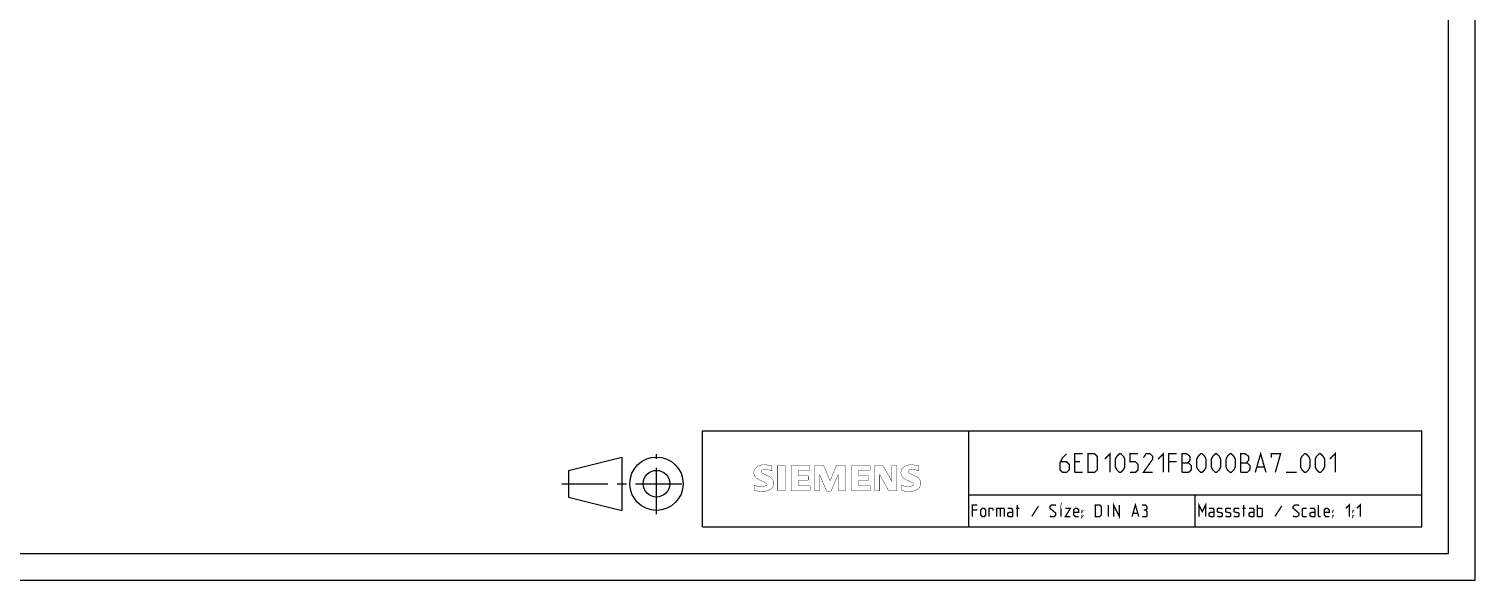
# Model space of a CAD drawing. Extents: x 0 to 420, y 0 to 297.
# Drawn here: x 148.6 to 420, y 0 to 103.4 of the extents above; entities that cross this region are included whole.
import ezdxf

# ---------------------------------------------------------------- set-up
doc = ezdxf.new("R2010")
doc.units = 0
doc.header["$LTSCALE"] = 23.1
doc.linetypes.add('CENTER', pattern=[0.6, 0.375, -0.075, 0.075, -0.075])
doc.layers.get('0').update_dxf_attribs({"linetype": 'CONTINUOUS'})
doc.layers.add('90000_FRAME', color=7, linetype='CONTINUOUS')

msp = doc.modelspace()

# ---------------------------------------------------------------- linework, layer by layer
at = {"color": 7, "linetype": 'CONTINUOUS'}
for p, q in [((420, 0), (420, 297)), ((0, 0), (420, 0))]:
    msp.add_line(p, q, dxfattribs=at)
at = {"layer": '90000_FRAME', "color": 7, "linetype": 'CONTINUOUS'}
for p, q in [((420, 0), (420, 297)), ((415, 5), (415, 292)), ((275, 28), (410, 28)), ((275, 10), (275, 28)), ((325, 10), (325, 28)), ((410, 10), (410, 28)), ((249.87, 20.58), (259.87, 23.08)), ((259.87, 23.08), (259.87, 13.08)), ((249.87, 20.58), (249.87, 15.58)), ((249.87, 15.58), (259.87, 13.08)), ((325, 16), (410, 16)), ((367.5, 10), (367.5, 16)), ((275, 10), (410, 10)), ((5, 5), (415, 5)), ((0, 0), (420, 0))]:
    msp.add_line(p, q, dxfattribs=at)
at = {"layer": '90000_FRAME', "color": 7, "linetype": 'CENTER'}
for p, q in [((266.37, 12.36), (266.37, 23.64)), ((248.59, 18.08), (272.19, 18.08))]:
    msp.add_line(p, q, dxfattribs=at)
at = {"layer": '90000_FRAME', "color": 7, "linetype": 'CONTINUOUS'}
for points, const_width in [([(343.34, 23.7), (342.59, 22.95), (342.09, 21.95), (342.09, 20.7), (342.59, 20.2), (343.34, 20.2), (343.84, 20.7), (343.84, 21.7), (343.34, 22.2), (342.25, 22.2)], 0.25), ([(344.84, 20.2), (344.84, 23.7), (346.34, 23.7)], 0.25), ([(345.84, 22.2), (344.84, 22.2)], 0.25), ([(347.34, 20.2), (347.34, 23.7), (348.59, 23.7), (349.09, 23.2), (349.09, 20.7), (348.59, 20.2), (347.34, 20.2)], 0.25), ([(350.5, 22.7), (351.51, 23.7), (351.51, 20.2)], 0.25), ([(352.5, 21.2), (352.5, 22.7), (352.75, 23.2), (353.25, 23.7), (353.51, 23.7), (354, 23.2), (354.26, 22.7), (354.26, 21.2), (354, 20.7), (353.51, 20.2), (353.25, 20.2), (352.75, 20.7), (352.5, 21.2)], 0.25), ([(355.25, 20.2), (356.26, 20.2), (356.76, 20.7), (356.76, 21.7), (356.26, 22.2), (355.25, 22.2), (355.25, 23.7), (356.76, 23.7)], 0.25), ([(359.51, 20.2), (357.75, 20.2), (359.51, 22.7), (359.51, 23.2), (359, 23.7), (358.26, 23.7), (357.75, 22.95)], 0.25), ([(360.5, 22.7), (361.51, 23.7), (361.51, 20.2)], 0.25), ([(362.5, 20.2), (362.5, 23.7), (364.01, 23.7)], 0.25), ([(364.01, 22.2), (362.5, 22.2)], 0.25), ([(365, 20.2), (365, 23.7), (365.75, 23.7), (366.01, 23.61), (366.5, 23.2), (366.5, 22.45), (366.01, 21.95)], 0.25), ([(365, 21.95), (366.25, 21.95), (366.76, 21.45), (366.76, 20.7), (366.25, 20.2), (365, 20.2)], 0.25), ([(367.75, 21.2), (367.75, 22.7), (368.01, 23.2), (368.5, 23.7), (368.76, 23.7), (369.26, 23.2), (369.5, 22.7), (369.5, 21.2), (369.26, 20.7), (368.76, 20.2), (368.5, 20.2), (368.01, 20.7), (367.75, 21.2)], 0.25), ([(370.5, 21.2), (370.5, 22.7), (370.75, 23.2), (371.26, 23.7), (371.5, 23.7), (372.01, 23.2), (372.25, 22.7), (372.25, 21.2), (372.01, 20.7), (371.5, 20.2), (371.26, 20.2), (370.75, 20.7), (370.5, 21.2)], 0.25), ([(373.26, 21.2), (373.26, 22.7), (373.5, 23.2), (374.01, 23.7), (374.25, 23.7), (374.75, 23.2), (375, 22.7), (375, 21.2), (374.75, 20.7), (374.25, 20.2), (374.01, 20.2), (373.5, 20.7), (373.26, 21.2)], 0.25), ([(376, 20.2), (376, 23.7), (376.75, 23.7), (377, 23.61), (377.5, 23.2), (377.5, 22.45), (377, 21.95)], 0.25), ([(376, 21.95), (377.26, 21.95), (377.76, 21.45), (377.76, 20.7), (377.26, 20.2), (376, 20.2)], 0.25), ([(378.75, 20.2), (379.76, 23.7), (380.75, 20.2)], 0.25), ([(381.76, 22.95), (381.76, 23.7), (383.5, 23.7), (382.51, 20.2)], 0.25), ([(387.25, 21.2), (387.25, 22.7), (387.5, 23.2), (388, 23.7), (388.26, 23.7), (388.75, 23.2), (389.01, 22.7), (389.01, 21.2), (388.75, 20.7), (388.26, 20.2), (388, 20.2), (387.5, 20.7), (387.25, 21.2)], 0.25), ([(390, 21.2), (390, 22.7), (390.26, 23.2), (390.75, 23.7), (391.01, 23.7), (391.5, 23.2), (391.75, 22.7), (391.75, 21.2), (391.5, 20.7), (391.01, 20.2), (390.75, 20.2), (390.26, 20.7), (390, 21.2)], 0.25), ([(392.75, 22.7), (393.75, 23.7), (393.75, 20.2)], 0.25), ([(284.89, 20.92), (285.17, 21.19)], 0.0357), ([(288.03, 20.5), (288.03, 21.45)], 0.0715), ([(289.12, 21.5), (290.55, 21.5)], 0.0715), ([(289.12, 21.5), (289.12, 16.74)], 0.0715), ([(290.55, 21.5), (290.55, 16.74)], 0.0715), ([(295.16, 21.5), (291.64, 21.5)], 0.0715), ([(291.64, 21.5), (291.64, 16.74)], 0.0715), ([(295.16, 20.62), (293.02, 20.62)], 0.0715), ([(293.02, 20.62), (293.02, 19.55)], 0.0715), ([(294.87, 19.55), (293.02, 19.55)], 0.0715), ([(294.87, 19.55), (294.87, 18.76)], 0.0715), ([(295.16, 21.5), (295.16, 20.62)], 0.0715), ([(297.73, 21.5), (296.02, 21.5)], 0.0715), ([(296.02, 16.74), (296.02, 21.5)], 0.0715), ([(298.3, 16.7), (296.97, 19.79)], 0.0715), ([(296.97, 16.74), (296.97, 19.79)], 0.0715), ([(297.73, 21.5), (298.96, 18.6)], 0.0715), ([(300.15, 21.5), (298.96, 18.6)], 0.0715), ([(300.48, 19.83), (299.15, 16.7)], 0.0715), ([(301.86, 21.5), (300.15, 21.5)], 0.0715), ([(300.48, 19.83), (300.48, 16.74)], 0.0715), ([(301.86, 21.5), (301.86, 16.74)], 0.0715), ([(306.47, 21.5), (302.96, 21.5)], 0.0715), ([(302.96, 21.5), (302.96, 16.74)], 0.0715), ([(306.47, 20.62), (304.33, 20.62)], 0.0715), ([(304.33, 20.62), (304.33, 19.55)], 0.0715), ([(306.19, 19.55), (304.33, 19.55)], 0.0715), ([(306.19, 19.55), (306.19, 18.76)], 0.0715), ([(306.47, 21.5), (306.47, 20.62)], 0.0715), ([(308.85, 21.5), (307.3, 21.5)], 0.0715), ([(307.3, 16.74), (307.3, 21.5)], 0.0715), ([(309.97, 16.74), (308.26, 19.79)], 0.0715), ([(308.26, 16.74), (308.26, 19.79)], 0.0715), ([(308.85, 21.5), (310.54, 18.55)], 0.0715), ([(311.49, 21.5), (310.54, 21.5)], 0.0715), ([(310.54, 21.5), (310.54, 18.55)], 0.0715), ([(311.49, 21.5), (311.49, 16.74)], 0.0715), ([(315.62, 20.5), (315.62, 21.45)], 0.0715), ([(344.84, 20.2), (346.34, 20.2)], 0.25), ([(379.09, 21.2), (380.42, 21.2)], 0.25), ([(384.51, 20.2), (386.5, 20.2)], 0.25), ([(284.7, 16.84), (284.7, 17.79)], 0.0715), ([(289.12, 16.74), (290.55, 16.74)], 0.0715), ([(291.64, 16.74), (295.21, 16.74)], 0.0715), ([(294.87, 18.76), (293.02, 18.76)], 0.0715), ([(293.02, 18.76), (293.02, 17.65)], 0.0715), ([(295.21, 17.65), (293.02, 17.65)], 0.0715), ([(295.21, 17.65), (295.21, 16.74)], 0.0715), ([(296.02, 16.74), (296.97, 16.74)], 0.0715), ([(298.3, 16.7), (299.15, 16.7)], 0.0715), ([(301.86, 16.74), (300.48, 16.74)], 0.0715), ([(302.96, 16.74), (306.52, 16.74)], 0.0715), ([(306.19, 18.76), (304.33, 18.76)], 0.0715), ([(304.33, 18.76), (304.33, 17.65)], 0.0715), ([(306.52, 17.65), (304.33, 17.65)], 0.0715), ([(306.52, 17.65), (306.52, 16.74)], 0.0715), ([(307.3, 16.74), (308.26, 16.74)], 0.0715), ([(311.49, 16.74), (309.97, 16.74)], 0.0715), ([(312.3, 16.84), (312.3, 17.79)], 0.0715), ([(325.66, 11.9), (325.66, 14.1), (326.6, 14.1)], 0.25), ([(327.23, 12.21), (327.23, 13.16), (327.55, 13.47), (327.86, 13.47), (328.17, 13.16), (328.17, 12.21), (327.86, 11.9), (327.55, 11.9), (327.23, 12.21)], 0.25), ([(328.8, 11.9), (328.8, 13.47), (329.43, 13.47), (329.54, 13.31), (329.54, 13)], 0.25), ([(330.22, 11.9), (330.22, 13.47), (331.47, 13.47), (331.63, 13.31), (331.63, 11.9)], 0.25), ([(330.9, 13.47), (330.9, 11.9)], 0.25), ([(333.2, 11.9), (333.2, 13.16), (333.05, 13.47), (332.26, 13.47)], 0.25), ([(333.83, 13.47), (334.46, 13.47)], 0.25), ([(334.09, 11.9), (334.09, 14.1)], 0.25), ([(338.07, 13.89), (336.82, 11.95)], 0.25), ([(340.22, 12.06), (340.38, 11.9), (341.01, 11.9), (341.32, 12.21), (341.32, 12.53), (340.22, 13.47), (340.22, 13.79), (340.54, 14.1), (341.16, 14.1), (341.32, 13.94)], 0.25), ([(342.26, 13.94), (342.26, 14.1), (342.32, 14.1), (342.26, 13.94)], 0.25), ([(342.26, 11.9), (342.26, 13.47)], 0.25), ([(343.1, 13.47), (344.05, 13.47), (343.1, 11.9), (344.05, 11.9)], 0.25), ([(345.62, 11.9), (344.99, 11.9), (344.67, 12.21), (344.67, 13.16), (344.99, 13.47), (345.3, 13.47), (345.62, 13.16), (345.62, 12.69), (344.67, 12.69)], 0.25), ([(348.76, 11.9), (348.76, 14.1), (349.55, 14.1), (349.86, 13.79), (349.86, 12.21), (349.55, 11.9), (348.76, 11.9)], 0.25), ([(351.17, 11.9), (351.17, 14.1)], 0.25), ([(352.16, 11.9), (352.16, 14.1), (353.26, 11.9), (353.26, 14.1)], 0.25), ([(355.62, 11.9), (356.25, 14.1), (356.88, 11.9)], 0.25), ([(358.14, 13.16), (358.4, 13.31), (358.4, 13.79), (358.14, 14.1), (357.51, 14.1)], 0.25), ([(368.16, 11.9), (368.16, 14.1), (368.79, 12.84), (369.42, 14.1), (369.42, 11.9)], 0.25), ([(370.99, 11.9), (370.99, 13.16), (370.83, 13.47), (370.05, 13.47)], 0.25), ([(371.62, 12.06), (371.77, 11.9), (372.4, 11.9), (372.56, 12.06), (372.56, 12.53), (372.4, 12.63), (371.77, 12.74), (371.62, 12.84), (371.62, 13.31), (371.77, 13.47), (372.4, 13.47), (372.56, 13.31)], 0.25), ([(373.19, 12.06), (373.35, 11.9), (373.97, 11.9), (374.13, 12.06), (374.13, 12.53), (373.97, 12.63), (373.35, 12.74), (373.19, 12.84), (373.19, 13.31), (373.35, 13.47), (373.97, 13.47), (374.13, 13.31)], 0.25), ([(374.76, 12.06), (374.92, 11.9), (375.55, 11.9), (375.7, 12.06), (375.7, 12.53), (375.55, 12.63), (374.92, 12.74), (374.76, 12.84), (374.76, 13.31), (374.92, 13.47), (375.55, 13.47), (375.7, 13.31)], 0.25), ([(376.33, 13.47), (376.96, 13.47)], 0.25), ([(376.59, 11.9), (376.59, 14.1)], 0.25), ([(378.53, 11.9), (378.53, 13.16), (378.37, 13.47), (377.59, 13.47)], 0.25), ([(379.16, 11.9), (379.16, 14.1)], 0.25), ([(379.16, 13.47), (379.95, 13.47), (380.1, 13.31), (380.1, 12.06), (379.95, 11.9), (379.16, 11.9)], 0.25), ([(383.72, 13.89), (382.46, 11.95)], 0.25), ([(385.86, 12.06), (386.02, 11.9), (386.65, 11.9), (386.96, 12.21), (386.96, 12.53), (385.86, 13.47), (385.86, 13.79), (386.18, 14.1), (386.81, 14.1), (386.96, 13.94)], 0.25), ([(388.38, 11.9), (387.75, 11.9), (387.59, 12.06), (387.59, 13.31), (387.75, 13.47), (388.38, 13.47)], 0.25), ([(389.95, 11.9), (389.95, 13.16), (389.79, 13.47), (389.01, 13.47)], 0.25), ([(391.05, 11.9), (390.74, 11.9), (390.58, 12.06), (390.58, 14.1)], 0.25), ([(392.62, 11.9), (391.99, 11.9), (391.68, 12.21), (391.68, 13.16), (391.99, 13.47), (392.31, 13.47), (392.62, 13.16), (392.62, 12.69), (391.68, 12.69)], 0.25), ([(395.76, 13.47), (396.39, 14.1), (396.39, 11.9)], 0.25), ([(397.81, 13.47), (398.44, 14.1), (398.44, 11.9)], 0.25), ([(326.6, 13.16), (325.66, 13.16)], 0.25), ([(333.2, 11.9), (332.57, 11.9), (332.26, 12.06), (332.26, 12.53), (332.57, 12.69), (333.2, 12.69)], 0.25), ([(346.25, 12.84), (346.25, 13), (346.35, 13), (346.25, 12.84)], 0.25), ([(346.25, 11.9), (346.25, 12.06), (346.35, 12.06), (346.25, 11.9)], 0.25), ([(355.83, 12.53), (356.67, 12.53)], 0.25), ([(357.51, 11.9), (358.29, 11.9), (358.45, 12.06), (358.45, 12.84), (358.14, 13.16), (357.82, 13.16)], 0.25), ([(370.99, 11.9), (370.36, 11.9), (370.05, 12.06), (370.05, 12.53), (370.36, 12.69), (370.99, 12.69)], 0.25), ([(378.53, 11.9), (377.9, 11.9), (377.59, 12.06), (377.59, 12.53), (377.9, 12.69), (378.53, 12.69)], 0.25), ([(389.95, 11.9), (389.32, 11.9), (389.01, 12.06), (389.01, 12.53), (389.32, 12.69), (389.95, 12.69)], 0.25), ([(393.25, 12.84), (393.25, 13), (393.36, 13), (393.25, 12.84)], 0.25), ([(393.25, 11.9), (393.25, 12.06), (393.36, 12.06), (393.25, 11.9)], 0.25), ([(397.02, 12.84), (397.02, 13), (397.13, 13), (397.02, 12.84)], 0.25), ([(397.02, 11.9), (397.02, 12.06), (397.13, 12.06), (397.02, 11.9)], 0.25)]:
    msp.add_lwpolyline(points, dxfattribs=dict(at, const_width=const_width))
at = {"layer": '90000_FRAME', "color": 7, "linetype": 'CONTINUOUS', "const_width": 0.0715}
for points in [[(284.7, 20.5, 0.138784), (284.7, 19.79)], [(284.9, 20.93, 0.106597), (284.7, 20.5)], [(284.7, 19.79, 0.135749), (285.04, 19.22)], [(285.32, 21.29, 0.088858), (284.9, 20.93)], [(285.04, 19.22, 0.067262), (285.51, 18.88)], [(286.68, 21.62, 0.150368), (285.32, 21.29)], [(286.03, 20.5, 0.302776), (286.08, 20.17)], [(286.3, 20.69, 0.205258), (286.03, 20.5)], [(286.08, 20.17, 0.071068), (286.27, 20.01)], [(286.27, 20.01, 0.049476), (286.76, 19.79)], [(287.03, 20.74, 0.084424), (286.3, 20.69)], [(288.03, 21.45, 0.037682), (286.68, 21.62)], [(287.65, 19.36, 0.036239), (286.76, 19.79)], [(288.03, 20.5, 0.055426), (287.03, 20.74)], [(288.24, 18.72, 0.147343), (287.65, 19.36)], [(312.3, 20.5, 0.138784), (312.3, 19.79)], [(312.5, 20.93, 0.106597), (312.3, 20.5)], [(312.3, 19.79, 0.135749), (312.63, 19.22)], [(312.91, 21.29, 0.088858), (312.5, 20.93)], [(312.63, 19.22, 0.067262), (313.1, 18.88)], [(314.27, 21.62, 0.150368), (312.91, 21.29)], [(313.63, 20.5, 0.302776), (313.67, 20.17)], [(313.89, 20.69, 0.205258), (313.63, 20.5)], [(313.67, 20.17, 0.071068), (313.86, 20.01)], [(313.86, 20.01, 0.049476), (314.35, 19.79)], [(314.62, 20.74, 0.084424), (313.89, 20.69)], [(315.62, 21.45, 0.037682), (314.27, 21.62)], [(315.24, 19.36, 0.036239), (314.35, 19.79)], [(315.62, 20.5, 0.055426), (314.62, 20.74)], [(315.83, 18.72, 0.147343), (315.24, 19.36)], [(284.7, 17.79, 0.146009), (286.56, 17.6)], [(284.7, 16.84, 0.124502), (287.03, 16.71)], [(285.51, 18.88, 0.018512), (286.22, 18.55)], [(286.79, 18.3, 0.008981), (286.22, 18.55)], [(286.56, 17.6, 0.078607), (286.89, 17.7)], [(286.89, 17.7, 0.61859), (286.79, 18.3)], [(287.03, 16.71, 0.12925), (287.98, 17.2)], [(287.98, 17.2, 0.077088), (288.24, 17.55)], [(288.24, 17.55, 0.217143), (288.24, 18.72)], [(312.3, 17.79, 0.146009), (314.15, 17.6)], [(312.3, 16.84, 0.124502), (314.62, 16.71)], [(313.1, 18.88, 0.018512), (313.82, 18.55)], [(314.39, 18.3, 0.008981), (313.82, 18.55)], [(314.15, 17.6, 0.078607), (314.48, 17.7)], [(314.48, 17.7, 0.61859), (314.39, 18.3)], [(314.62, 16.71, 0.12925), (315.58, 17.2)], [(315.58, 17.2, 0.077088), (315.83, 17.55)], [(315.83, 17.55, 0.217143), (315.83, 18.72)]]:
    msp.add_lwpolyline(points, format="xyb", dxfattribs=at)
at = {"layer": '90000_FRAME', "color": 7, "linetype": 'CONTINUOUS'}
for radius in [5, 2.5]:
    msp.add_circle((266.37, 18.08), radius, dxfattribs=at)

doc.saveas('drawing.dxf')
